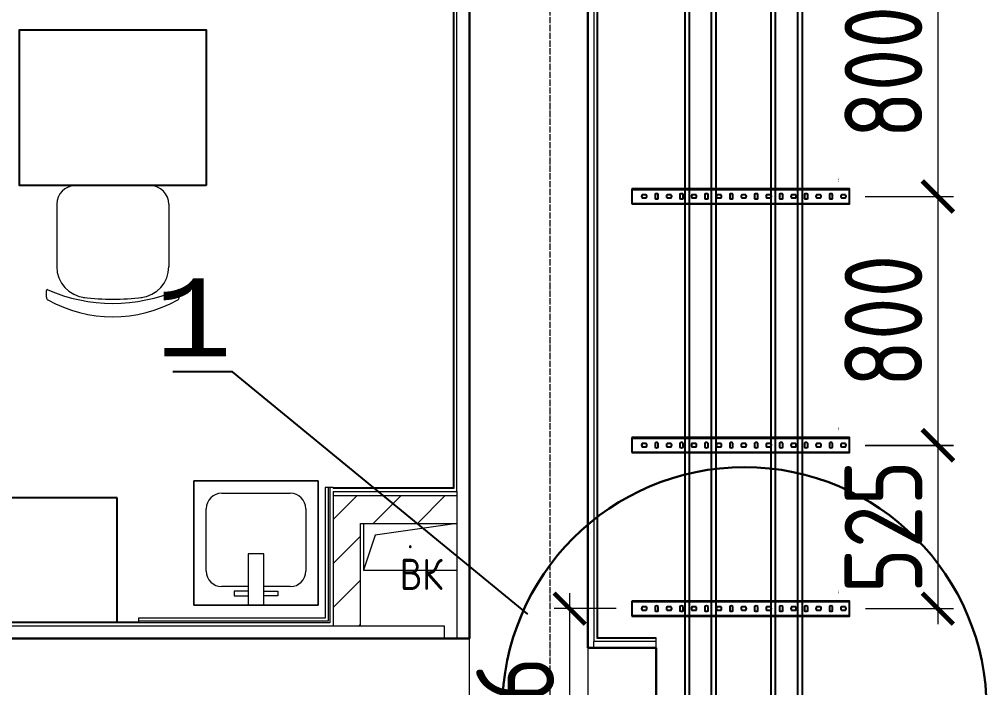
# Model space of a CAD drawing. Header units: millimetres. Extents: x -42533 to 645315, y 3457 to 82611.
# Drawn here: x 278841 to 281948, y 46887 to 49035 of the extents above; entities that cross this region are included whole.
import ezdxf
from ezdxf import colors
from ezdxf.entities.mleader import LeaderData, LeaderLine
from ezdxf.enums import TextEntityAlignment as Align
from ezdxf.math import Vec2, Vec3

# ---------------------------------------------------------------- set-up
doc = ezdxf.new("R2018")
doc.units = ezdxf.units.MM
doc.linetypes.add('ADSK_Линия сетки', pattern=[25, 20, -2.5, 0, -2.5])
for name, color, linetype in [('00_00_потолок_Панели из стали', 7, 'Continuous'), ('ЭОМ_Лотки авар.', 1, 'Continuous'), ('ЭОМ_Лотки рабочие', 5, 'Continuous')]:
    doc.layers.add(name, color=color, linetype=linetype)
for name, color, linetype, lineweight in [('Аннотация', 7, 'Continuous', 18), ('Обобщенные модели', 7, 'Continuous', 18), ('Оси', 253, 'Continuous', 9), ('Сантехника', 7, 'Continuous', 18), ('Стены внутренние', 7, 'Continuous', 18), ('Стены несущие', 7, 'Continuous', 30), ('Стены отделка', 7, 'Continuous', 30), ('Стены штриховка', 7, 'Continuous', 9), ('ТХ', 5, 'Continuous', 0), ('ШТРИХОВКА', 252, 'Continuous', 15)]:
    doc.layers.add(name, color=color, linetype=linetype, lineweight=lineweight)
doc.styles.add('GOST Common_4', font='GOST_Common.ttf', dxfattribs={"width": 0.9, "height": 200})
doc.styles.get("Standard").update_dxf_attribs({"font": 'arial.ttf'})
doc.styles.add('М2', font='isocpeur.ttf', dxfattribs={"width": 0.8})
doc.dimstyles.new('М2-100', dxfattribs={"dimtxt": 250, "dimasz": 100, "dimexe": 50, "dimexo": 50, "dimgap": 50, "dimtad": 1, "dimdec": 0, "dimzin": 1, "dimtxsty": 'М2', "dimblk": 'ARCHTICK', "dimcen": 2.5, "dimdle": 50, "dimclre": 256, "dimclrt": 256, "dimadec": 0, "dimazin": 0, "dimtfac": 1, "dimtdec": 0, "dimtix": 1, "dimtmove": 1, "dimatfit": 3, "dimldrblk": 'NONE', "dimfxl": 1, "dimtolj": 1, "dimlwd": 9, "dimlwe": 9, "dimarcsym": 1})
pattern_1 = [(45, (507.34, 158.9), (-70.7107, 70.7107), [])]

# ---------------------------------------------------------------- blocks, each defined once
blk = doc.blocks.new('Стул ученич штабелир №5-7')
at = {"color": 0, "linetype": 'ByBlock', "lineweight": -2}
for p, q in [((-120.1, 0), (120.1, 0)), ((-120.1, 0), (120.1, 0)), ((-179.9, -60), (-179.9, -260.3)), ((-179.9, -60), (-179.9, -260.3)), ((180.1, -60), (180.1, -260.3)), ((180.1, -60), (180.1, -260.3)), ((-213.4, -359), (-213.4, -337.3)), ((-213.4, -359), (-213.4, -337.3)), ((213.6, -359), (213.6, -337.3)), ((213.6, -359), (213.6, -337.3))]:
    blk.add_line(p, q, dxfattribs=at)
for centre, radius, start, end in [((-119.9, -60), 60, 90, 180), ((-119.9, -60), 60, 90, 180), ((120.1, -60), 60, 0, 90), ((120.1, -60), 60, 0, 90), ((-79.9, -260.3), 100, 180, 264.2584), ((-79.9, -260.3), 100, 180, 264.2584), ((80.1, -260.3), 100, 275.7416, 0), ((80.1, -260.3), 100, 275.7416, 0), ((-210.4, -337.3), 3, 63.8978, 180), ((-210.4, -337.3), 3, 63.8978, 180), ((0.1, 142.3), 520.8, 246.3195, 293.6805), ((0.1, 142.3), 520.8, 246.3195, 293.6805), ((210.6, -337.3), 3, 0, 116.1022), ((210.6, -337.3), 3, 0, 116.1022), ((-203.4, -359), 10, 180, 238.0683), ((-203.4, -359), 10, 180, 238.0683), ((0.1, 9), 430.5, 240.9917, 299.0083), ((0.1, 9), 430.5, 240.9917, 299.0083), ((0.1, 435.5), 800.4, 263.247, 276.753), ((0.1, 435.5), 800.4, 263.247, 276.753), ((203.6, -359), 10, 301.9317, 0), ((203.6, -359), 10, 301.9317, 0)]:
    blk.add_arc(centre, radius, start, end, dxfattribs=at)
blk = doc.blocks.new('ТХ 3 этаж')
at = {"color": 8}
blk.add_lwpolyline([(6412.5, 22065.7), (5812.5, 22065.7), (5812.5, 22565.7), (6412.5, 22565.7)], close=True, dxfattribs=at)
blk.add_lwpolyline([(6126.5, 21062.5), (5776.5, 21062.5), (5776.5, 20662.5), (6126.5, 20662.5), (6126.5, 21062.5)], dxfattribs=at)
at = {"layer": 'ТХ', "color": 8, "lineweight": 0}
blk.add_blockref('Стул ученич штабелир №5-7', (6112.5, 22065.7), dxfattribs=at)
blk = doc.blocks.new('План 3 этажа')
at = {"layer": 'Стены внутренние', "lineweight": 9}
h = blk.add_hatch(dxfattribs=at)
h.set_pattern_fill('FP_4', color=8, style=0, pattern_type=2)
h.set_pattern_definition(pattern_1)
h.paths.add_polyline_path([(167.343, 21099.037), (207.343, 21099.037), (207.343, 21187.037), (-190.657, 21187.037), (-190.657, 21099.037), (-92.657, 21099.037)])
h = blk.add_hatch(dxfattribs=at)
h.set_pattern_fill('FP_4', color=8, style=0, pattern_type=2)
h.set_pattern_definition(pattern_1)
h.paths.add_polyline_path([(-146.657, 20769.037), (-102.657, 20769.037), (-102.657, 21099.037), (-190.657, 21099.037), (-190.657, 20769.037)])
at = {"layer": 'Обобщенные модели', "color": 8}
for p, q in [((-92.657, 21099.037), (-92.657, 20949.037)), ((-92.657, 21099.037), (-92.657, 20949.037)), ((207.343, 21099.037), (-55.157, 21061.537)), ((-55.157, 21061.537), (-92.657, 20949.037)), ((-92.657, 20949.037), (207.343, 20949.037)), ((-92.657, 20949.037), (207.343, 20949.037))]:
    blk.add_line(p, q, dxfattribs=at)
for start, end in [(90, 270), (150, 270), (105, 120), (270, 90), (270, 15)]:
    blk.add_arc((57.343, 21024.037), 2.5, start, end, dxfattribs=at)
at = {"layer": 'Оси', "color": 8, "linetype": 'ADSK_Линия сетки'}
blk.add_line((506.908, -3523.688), (506.908, 43515.246), dxfattribs=at)
at = {"layer": 'Сантехника', "color": 8}
for p, q in [((-638.136, 21235.813), (-638.136, 20835.813)), ((-238.136, 21235.813), (-638.136, 21235.813)), ((-638.136, 21235.813), (-238.136, 21235.813)), ((-638.136, 20835.813), (-638.136, 21235.813)), ((-238.136, 20835.813), (-238.136, 21235.813)), ((-238.136, 21235.813), (-238.136, 20835.813)), ((-548.136, 21195.814), (-328.136, 21195.814)), ((-598.136, 20945.812), (-598.136, 21145.814)), ((-278.136, 21145.814), (-278.136, 20945.812)), ((-463.136, 21000.826), (-463.136, 20835.813)), ((-413.136, 21000.826), (-463.136, 21000.826)), ((-413.136, 20835.813), (-413.136, 21000.826)), ((-463.136, 20895.812), (-548.136, 20895.812)), ((-328.136, 20895.812), (-413.136, 20895.812)), ((-508.136, 20880.813), (-508.136, 20865.813)), ((-463.136, 20880.813), (-508.136, 20880.813)), ((-508.136, 20865.813), (-463.136, 20865.813)), ((-413.136, 20880.813), (-368.136, 20880.813)), ((-368.136, 20865.813), (-413.136, 20865.813)), ((-368.136, 20880.813), (-368.136, 20865.813)), ((-638.136, 20835.813), (-238.136, 20835.813)), ((-238.136, 20835.813), (-638.136, 20835.813))]:
    blk.add_line(p, q, dxfattribs=at)
for centre, start, end in [((-548.136, 21145.814), 90, 180), ((-328.136, 21145.814), 0, 90), ((-548.136, 20945.812), 180, 270), ((-328.136, 20945.812), 270, 0)]:
    blk.add_arc(centre, 50, start, end, dxfattribs=at)
at = {"layer": 'Стены несущие', "color": 8}
for p, q in [((627.343, 26575.902), (627.343, 20699.037)), ((247.343, 20729.037), (247.343, 23534.037)), ((247.343, 20729.037), (-5832.342, 20729.037)), ((847.09, 20699.037), (627.343, 20699.037)), ((847.09, 20189.037), (847.09, 20699.037))]:
    blk.add_line(p, q, dxfattribs=at)
at = {"layer": 'Стены отделка', "color": 8, "lineweight": 9}
for p, q in [((195.343, 26575.902), (195.343, 21213.037)), ((659.343, 20731.037), (659.343, 26575.902)), ((207.343, 22114.037), (207.343, 23534.037)), ((647.343, 23534.037), (647.343, 22114.037)), ((-190.657, 21214.037), (-215.657, 21214.037)), ((-215.657, 21214.037), (-215.657, 20794.037)), ((-190.657, 21213.037), (-190.657, 21214.037)), ((195.343, 21213.037), (-190.657, 21213.037)), ((-190.657, 21201.037), (-190.657, 20769.037)), ((-190.657, 21201.037), (207.343, 21201.037)), ((207.343, 21201.037), (207.343, 20729.037)), ((207.343, 21187.037), (-190.657, 21187.037)), ((-102.657, 20769.037), (-102.657, 21099.037)), ((-102.657, 21099.037), (207.343, 21099.037)), ((-215.657, 20794.037), (-815.657, 20794.037)), ((-815.657, 20794.037), (-815.657, 20781.037)), ((167.343, 20769.037), (-5908.883, 20769.037)), ((-815.657, 20781.037), (-4384.445, 20781.037)), ((167.343, 20729.037), (167.343, 20769.037)), ((847.09, 20731.037), (659.343, 20731.037)), ((847.09, 20699.037), (847.09, 20731.037)), ((647.343, 20699.037), (647.343, 20719.037)), ((847.09, 20719.037), (647.343, 20719.037))]:
    blk.add_line(p, q, dxfattribs=at)
at = {"layer": 'Стены штриховка', "color": 8}
for p, q in [((197.343, 26575.902), (197.343, 21211.037)), ((657.343, 20729.037), (657.343, 26575.902)), ((207.343, 21201.037), (207.343, 22114.037)), ((647.343, 22114.037), (647.343, 20719.037)), ((-206.657, 21214.037), (-206.657, 20785.037)), ((-200.657, 21214.037), (-200.657, 20779.037)), ((-190.657, 21213.037), (-190.657, 21211.037)), ((197.343, 21211.037), (-190.657, 21211.037)), ((-200.657, 20779.037), (-4386.445, 20779.037)), ((-206.657, 20785.037), (-815.657, 20785.037)), ((-815.657, 20779.037), (-815.657, 20781.037)), ((247.343, 20219.037), (247.343, 20729.037)), ((847.09, 20729.037), (657.343, 20729.037)), ((627.343, 20699.037), (627.343, 20189.037))]:
    blk.add_line(p, q, dxfattribs=at)
at = {"layer": 'ЭОМ_Лотки рабочие'}
blk.add_blockref('ТХ 3 этаж', (-7010.895, 118.542), dxfattribs=at)
at = {"layer": 'Аннотация', "color": 8, "lineweight": 9, "insert": (161.381, 20985.189), "char_height": 100, "width": 149.985, "attachment_point": 3, "line_spacing_factor": 1.022766, "style": 'GOST Common_4'}
blk.add_mtext('\\pxqr,t3.6,7.2,10.8,14.4,18,21.6,25.2,28.8,32.4,36,39.6,43.2,46.8,50.4,54,57.6,61.2,64.8,68.4,72,75.6,79.2,82.8,86.4,90,93.6,97.2,100.8,104.4,108,111.6,115.2;{ВК}', dxfattribs=at)
blk = doc.blocks.new('*U1413')
at = {"color": 0, "linetype": 'Continuous', "lineweight": 25}
for p, q in [((-35.8, -17066.3), (-35.8, -5)), ((35.8, -17066.3), (35.8, -5))]:
    blk.add_line(p, q, dxfattribs=at)
blk.add_lwpolyline([(50.8, -17066.3), (50.8, 0), (-50.8, 0), (-50.8, -17066.3)], close=True, dxfattribs=at)
at = {"color": 0, "flags": 9}
for tag, p in [('АРТИКУЛ', (-59.7, -11.8)), ('НАИМЕНОВАНИЕ', (-59.1, -7)), ('ПРИМЕЧАНИЕ', (-58.8, -17.3))]:
    blk.add_attdef(tag, text='', height=2.5, dxfattribs=at).set_placement(p, align=Align.TOP_LEFT)
at = {"color": 0, "lineweight": 30, "flags": 104}
for tag, p in [('ВЫСОТА', (-59.6, -20.9)), ('ТОЛЩИНА', (-59, -31)), ('ШИРИНА', (-58.9, -25.1)), ('ДЛИНА', (-59.5, -36.1))]:
    blk.add_attdef(tag, text='', height=2.5, dxfattribs=at).set_placement(p, align=Align.TOP_LEFT)
blk = doc.blocks.new('*U1415')
at = {"color": 0, "linetype": 'Continuous', "lineweight": 25}
for p, q in [((-35.8, -16581.9), (-35.8, -5)), ((35.8, -16581.9), (35.8, -5))]:
    blk.add_line(p, q, dxfattribs=at)
blk.add_lwpolyline([(50.8, -16581.9), (50.8, 0), (-50.8, 0), (-50.8, -16581.9)], close=True, dxfattribs=at)
at = {"color": 0, "flags": 9}
for tag, p in [('АРТИКУЛ', (-59.7, -11.8)), ('НАИМЕНОВАНИЕ', (-59.1, -7)), ('ПРИМЕЧАНИЕ', (-58.8, -17.3))]:
    blk.add_attdef(tag, text='', height=2.5, dxfattribs=at).set_placement(p, align=Align.TOP_LEFT)
at = {"color": 0, "lineweight": 30, "flags": 104}
for tag, p in [('ВЫСОТА', (-59.6, -20.9)), ('ТОЛЩИНА', (-59, -31)), ('ШИРИНА', (-58.9, -25.1)), ('ДЛИНА', (-59.5, -36.1))]:
    blk.add_attdef(tag, text='', height=2.5, dxfattribs=at).set_placement(p, align=Align.TOP_LEFT)
blk = doc.blocks.new('*U45')
at = {"color": 0, "linetype": 'ByBlock', "lineweight": -2}
for points in [[(24, -700), (24, 0), (-24, 0), (-24, -700)], [(-22.5, -700), (-22.5, 0)], [(22.5, -700), (22.5, 0)], [(-24, -700), (24, -700)]]:
    blk.add_lwpolyline(points, dxfattribs=at)
at = {"color": 254, "transparency": 33554483}
blk.add_lwpolyline([(0, 0.7), (0, -2.2)], dxfattribs=at)
at = {"color": 0, "linetype": 'ByBlock', "lineweight": -2}
for points in [[(-5.2, -13.3), (-5.2, -26.7, 0.345739), (5.2, -26.7), (5.2, -13.3, 0.345739)], [(-6.7, -54.8, 0.345739), (-6.7, -65.2), (6.7, -65.2, 0.345739), (6.7, -54.8)], [(-5.2, -93.3), (-5.2, -106.7, 0.345739), (5.2, -106.7), (5.2, -93.3, 0.345739)], [(-6.7, -134.8, 0.345739), (-6.7, -145.2), (6.7, -145.2, 0.345739), (6.7, -134.8)], [(-5.2, -173.3), (-5.2, -186.7, 0.345739), (5.2, -186.7), (5.2, -173.3, 0.345739)], [(-6.7, -214.8, 0.345739), (-6.7, -225.2), (6.7, -225.2, 0.345739), (6.7, -214.8)], [(-5.2, -253.3), (-5.2, -266.7, 0.345739), (5.2, -266.7), (5.2, -253.3, 0.345739)], [(-6.7, -294.8, 0.345739), (-6.7, -305.2), (6.7, -305.2, 0.345739), (6.7, -294.8)], [(-5.2, -333.3), (-5.2, -346.7, 0.345739), (5.2, -346.7), (5.2, -333.3, 0.345739)], [(-6.7, -374.8, 0.345739), (-6.7, -385.2), (6.7, -385.2, 0.345739), (6.7, -374.8)], [(-5.2, -413.3), (-5.2, -426.7, 0.345739), (5.2, -426.7), (5.2, -413.3, 0.345739)], [(-6.7, -454.8, 0.345739), (-6.7, -465.2), (6.7, -465.2, 0.345739), (6.7, -454.8)], [(-5.2, -493.3), (-5.2, -506.7, 0.345739), (5.2, -506.7), (5.2, -493.3, 0.345739)], [(-6.7, -534.8, 0.345739), (-6.7, -545.2), (6.7, -545.2, 0.345739), (6.7, -534.8)], [(-5.2, -573.3), (-5.2, -586.7, 0.345739), (5.2, -586.7), (5.2, -573.3, 0.345739)], [(-6.7, -614.8, 0.345739), (-6.7, -625.2), (6.7, -625.2, 0.345739), (6.7, -614.8)], [(-5.2, -653.3), (-5.2, -666.7, 0.345739), (5.2, -666.7), (5.2, -653.3, 0.345739)]]:
    blk.add_lwpolyline(points, format="xyb", close=True, dxfattribs=at)
at = {"flags": 9}
for tag, p in [('АРТИКУЛ', (-58.9, -24.5)), ('ПРИМЕЧАНИЕ', (-58.3, -30.8)), ('НАИМЕНОВАНИЕ', (-58.2, -19.4))]:
    blk.add_attdef(tag, p, '', height=2.5, dxfattribs=at)
at = {"lineweight": 30, "flags": 104}
blk.add_attdef('ДЛИНА', text='', height=2.5, dxfattribs=at).set_placement((-57.7, -34.6), align=Align.TOP_LEFT)
blk = doc.blocks.new('_ArchTick')
at = {"color": 0, "linetype": 'ByBlock', "lineweight": 70, "const_width": 0.15}
blk.add_lwpolyline([(-0.5, -0.5), (0.5, 0.5)], dxfattribs=at)
blk = doc.blocks.new('*D1724')
at = {"layer": '00_00_потолок_Панели из стали', "color": 0, "lineweight": 9, "transparency": 16777216}
blk.add_line((281791.4, 47716.8), (281791.4, 47091.5), dxfattribs=at)
at = {"layer": '00_00_потолок_Панели из стали', "lineweight": 9, "transparency": 16777216}
for p, q in [((281558.6, 47666.8), (281841.4, 47666.8)), ((281558.6, 47141.5), (281841.4, 47141.5))]:
    blk.add_line(p, q, dxfattribs=at)
at = {"layer": 'Defpoints', "color": 0, "transparency": 16777216}
for p in [(281508.6, 47666.8), (281508.6, 47141.5), (281791.4, 47141.5)]:
    blk.add_point(p, dxfattribs=at)
at = {"layer": '00_00_потолок_Панели из стали', "color": 0, "lineweight": 9, "transparency": 16777216, "xscale": 100, "yscale": 100, "zscale": 100}
for p, rotation in [((281791.4, 47666.8), 90), ((281791.4, 47141.5), 270)]:
    blk.add_blockref('_ArchTick', p, dxfattribs=dict(at, rotation=rotation))
at = {"layer": '00_00_потолок_Панели из стали', "transparency": 16777216, "insert": (281616.4, 47404.2), "char_height": 250, "attachment_point": 5, "rotation": 90, "style": 'М2'}
blk.add_mtext('\\A1;525', dxfattribs=at)
blk = doc.blocks.new('_None')
blk = doc.blocks.new('*D1725')
at = {"layer": '00_00_потолок_Панели из стали', "color": 0, "lineweight": 9, "transparency": 16777216}
blk.add_line((280608.4, 47191.5), (280608.4, 46345.9), dxfattribs=at)
at = {"layer": '00_00_потолок_Панели из стали', "lineweight": 9, "transparency": 16777216}
for p, q in [((280758, 47141.5), (280558.4, 47141.5)), ((280758, 46395.9), (280558.4, 46395.9))]:
    blk.add_line(p, q, dxfattribs=at)
at = {"layer": 'Defpoints', "color": 0, "transparency": 16777216}
for p in [(280808, 47141.5), (280608.4, 46395.9), (280808, 46395.9)]:
    blk.add_point(p, dxfattribs=at)
at = {"layer": '00_00_потолок_Панели из стали', "color": 0, "lineweight": 9, "transparency": 16777216, "xscale": 100, "yscale": 100, "zscale": 100}
for p, rotation in [((280608.4, 47141.5), 90), ((280608.4, 46395.9), 270)]:
    blk.add_blockref('_ArchTick', p, dxfattribs=dict(at, rotation=rotation))
at = {"layer": '00_00_потолок_Панели из стали', "transparency": 16777216, "insert": (280433.4, 46768.7), "char_height": 250, "attachment_point": 5, "rotation": 90, "style": 'М2'}
blk.add_mtext('\\A1;746', dxfattribs=at)
blk = doc.blocks.new('*D1768')
at = {"layer": '00_00_потолок_Панели из стали', "color": 0, "lineweight": 9, "transparency": 16777216}
blk.add_line((281791.4, 49315.4), (281791.4, 48415.2), dxfattribs=at)
at = {"layer": '00_00_потолок_Панели из стали', "lineweight": 9, "transparency": 16777216}
for p, q in [((281558.6, 49265.4), (281841.4, 49265.4)), ((281558, 48465.2), (281841.4, 48465.2))]:
    blk.add_line(p, q, dxfattribs=at)
at = {"layer": 'Defpoints', "color": 0, "transparency": 16777216}
for p in [(281508.6, 49265.4), (281508, 48465.2), (281791.4, 48465.2)]:
    blk.add_point(p, dxfattribs=at)
at = {"layer": '00_00_потолок_Панели из стали', "color": 0, "lineweight": 9, "transparency": 16777216, "xscale": 100, "yscale": 100, "zscale": 100}
for p, rotation in [((281791.4, 49265.4), 90), ((281791.4, 48465.2), 270)]:
    blk.add_blockref('_ArchTick', p, dxfattribs=dict(at, rotation=rotation))
at = {"layer": '00_00_потолок_Панели из стали', "transparency": 16777216, "insert": (281616.4, 48865.3), "char_height": 250, "attachment_point": 5, "rotation": 90, "style": 'М2'}
blk.add_mtext('\\A1;800', dxfattribs=at)
blk = doc.blocks.new('*D1769')
at = {"layer": '00_00_потолок_Панели из стали', "color": 0, "lineweight": 9, "transparency": 16777216}
blk.add_line((281791.4, 48516.1), (281791.4, 47615.9), dxfattribs=at)
at = {"layer": '00_00_потолок_Панели из стали', "lineweight": 9, "transparency": 16777216}
for p, q in [((281558.6, 48466.1), (281841.4, 48466.1)), ((281558, 47665.9), (281841.4, 47665.9))]:
    blk.add_line(p, q, dxfattribs=at)
at = {"layer": 'Defpoints', "color": 0, "transparency": 16777216}
for p in [(281508.6, 48466.1), (281508, 47665.9), (281791.4, 47665.9)]:
    blk.add_point(p, dxfattribs=at)
at = {"layer": '00_00_потолок_Панели из стали', "color": 0, "lineweight": 9, "transparency": 16777216, "xscale": 100, "yscale": 100, "zscale": 100}
for p, rotation in [((281791.4, 48466.1), 90), ((281791.4, 47665.9), 270)]:
    blk.add_blockref('_ArchTick', p, dxfattribs=dict(at, rotation=rotation))
at = {"layer": '00_00_потолок_Панели из стали', "transparency": 16777216, "insert": (281616.4, 48066), "char_height": 250, "attachment_point": 5, "rotation": 90, "style": 'М2'}
blk.add_mtext('\\A1;800', dxfattribs=at)

msp = doc.modelspace()

# ---------------------------------------------------------------- linework, layer by layer
at = {"layer": 'ЭОМ_Лотки рабочие', "color": 7, "lineweight": 30}
msp.add_circle((281170.1, 46818.1), 777.9, dxfattribs=at)

# ---------------------------------------------------------------- block references
at = {"layer": 'ШТРИХОВКА'}
msp.add_blockref('План 3 этажа', (280039.2, 26316.4), dxfattribs=at)
at = {"layer": 'ЭОМ_Лотки авар.', "color": 1}
msp.add_blockref('*U1415', (281305.9, 63012.2), dxfattribs=at)
at = {"layer": 'ЭОМ_Лотки рабочие'}
msp.add_blockref('*U1413', (281028.9, 63012.2), dxfattribs=at)
ref = msp.add_blockref('*U45', (281508, 48466.1), dxfattribs=dict(at, rotation=270))
lines = msp.add_mtext('700 мм', dxfattribs={"layer": '0', "insert": (281473.4, 48523.8), "char_height": 2.5, "attachment_point": 1, "rotation": 270})
ref.add_attrib('ДЛИНА', '', (281473.4, 48523.8), dxfattribs={"flags": 2}).embed_mtext(lines)
ref = msp.add_blockref('*U45', (281508, 47666.8), dxfattribs=dict(at, rotation=270))
lines = msp.add_mtext('700 мм', dxfattribs={"layer": '0', "insert": (281473.4, 47724.5), "char_height": 2.5, "attachment_point": 1, "rotation": 270})
ref.add_attrib('ДЛИНА', '', (281473.4, 47724.5), dxfattribs={"flags": 2}).embed_mtext(lines)
ref = msp.add_blockref('*U45', (281508, 47141.5), dxfattribs=dict(at, rotation=270))
lines = msp.add_mtext('700 мм', dxfattribs={"layer": '0', "insert": (281473.4, 47199.3), "char_height": 2.5, "attachment_point": 1, "rotation": 270})
ref.add_attrib('ДЛИНА', '', (281473.4, 47199.3), dxfattribs={"flags": 2}).embed_mtext(lines)

# ---------------------------------------------------------------- dimensions: what is measured, and where the dimension line sits
at = {"layer": '00_00_потолок_Панели из стали'}
for base, p1, p2, picture, middle in [((281791.4, 48465.2), (281508.6, 49265.4), (281508, 48465.2), '*D1768', (281616.4, 48865.3)), ((281791.4, 47665.9), (281508.6, 48466.1), (281508, 47665.9), '*D1769', (281616.4, 48066)), ((281791.4, 47141.5), (281508.6, 47666.8), (281508.6, 47141.5), '*D1724', (281616.4, 47404.2)), ((280608.4, 46395.9), (280808, 47141.5), (280808, 46395.9), '*D1725', (280433.4, 46768.7))]:
    dim = msp.add_linear_dim(base=base, p1=p1, p2=p2, angle=90, dimstyle='М2-100', dxfattribs=at)
    dim.commit()
    dim.dimension.update_dxf_attribs({"geometry": picture, "text_midpoint": middle})

# ---------------------------------------------------------------- leaders
at = {"layer": 'ЭОМ_Лотки рабочие', "color": 7}
ml = msp.add_multileader_mtext('Standard', dxfattribs=at)
ml.set_content('{\\fISOCTEUR|b0|i0|c204|p49;1}', color=7)
ml.set_leader_properties()
ml.build(insert=Vec2(0, 0))
ml.multileader.update_dxf_attribs({"text_right_attachment_type": 6, "dogleg_length": 0.36, "arrow_head_size": 0.18})
ctx = ml.context
ctx.base_point, ctx.char_height, ctx.arrow_head_size, ctx.landing_gap_size, ctx.plane_origin = Vec3(279449.5, 48077.2), 250, 0.18, 0.09, Vec3(280892.8, 47498.7)
ctx.right_attachment, ctx.text_align_type = 6, 2
notes = []
notes.append((ctx, [(0, (1, 1, 0), (279525, 47902.2), (-1, 0), 0.36, [(0, [(280473.9, 47123.1)], 0, [])])]))
ctx.mtext.insert, ctx.mtext.alignment, ctx.mtext.flow_direction = Vec3(279524.6, 48202.2), 3, 5
for ctx, leaders in notes:
    for number, flags, end, landing, length, lines in leaders:
        leader = LeaderData()
        leader.index, (leader.has_last_leader_line, leader.has_dogleg_vector, leader.attachment_direction) = number, flags
        leader.last_leader_point, leader.dogleg_vector, leader.dogleg_length = Vec3(end), Vec3(landing), length
        for number, points, colour, breaks in lines:
            line = LeaderLine()
            line.index, line.vertices, line.color, line.breaks = number, Vec3.list(points), colors.encode_raw_color(colour), breaks
            leader.lines.append(line)
        ctx.leaders.append(leader)

doc.saveas('drawing.dxf')
